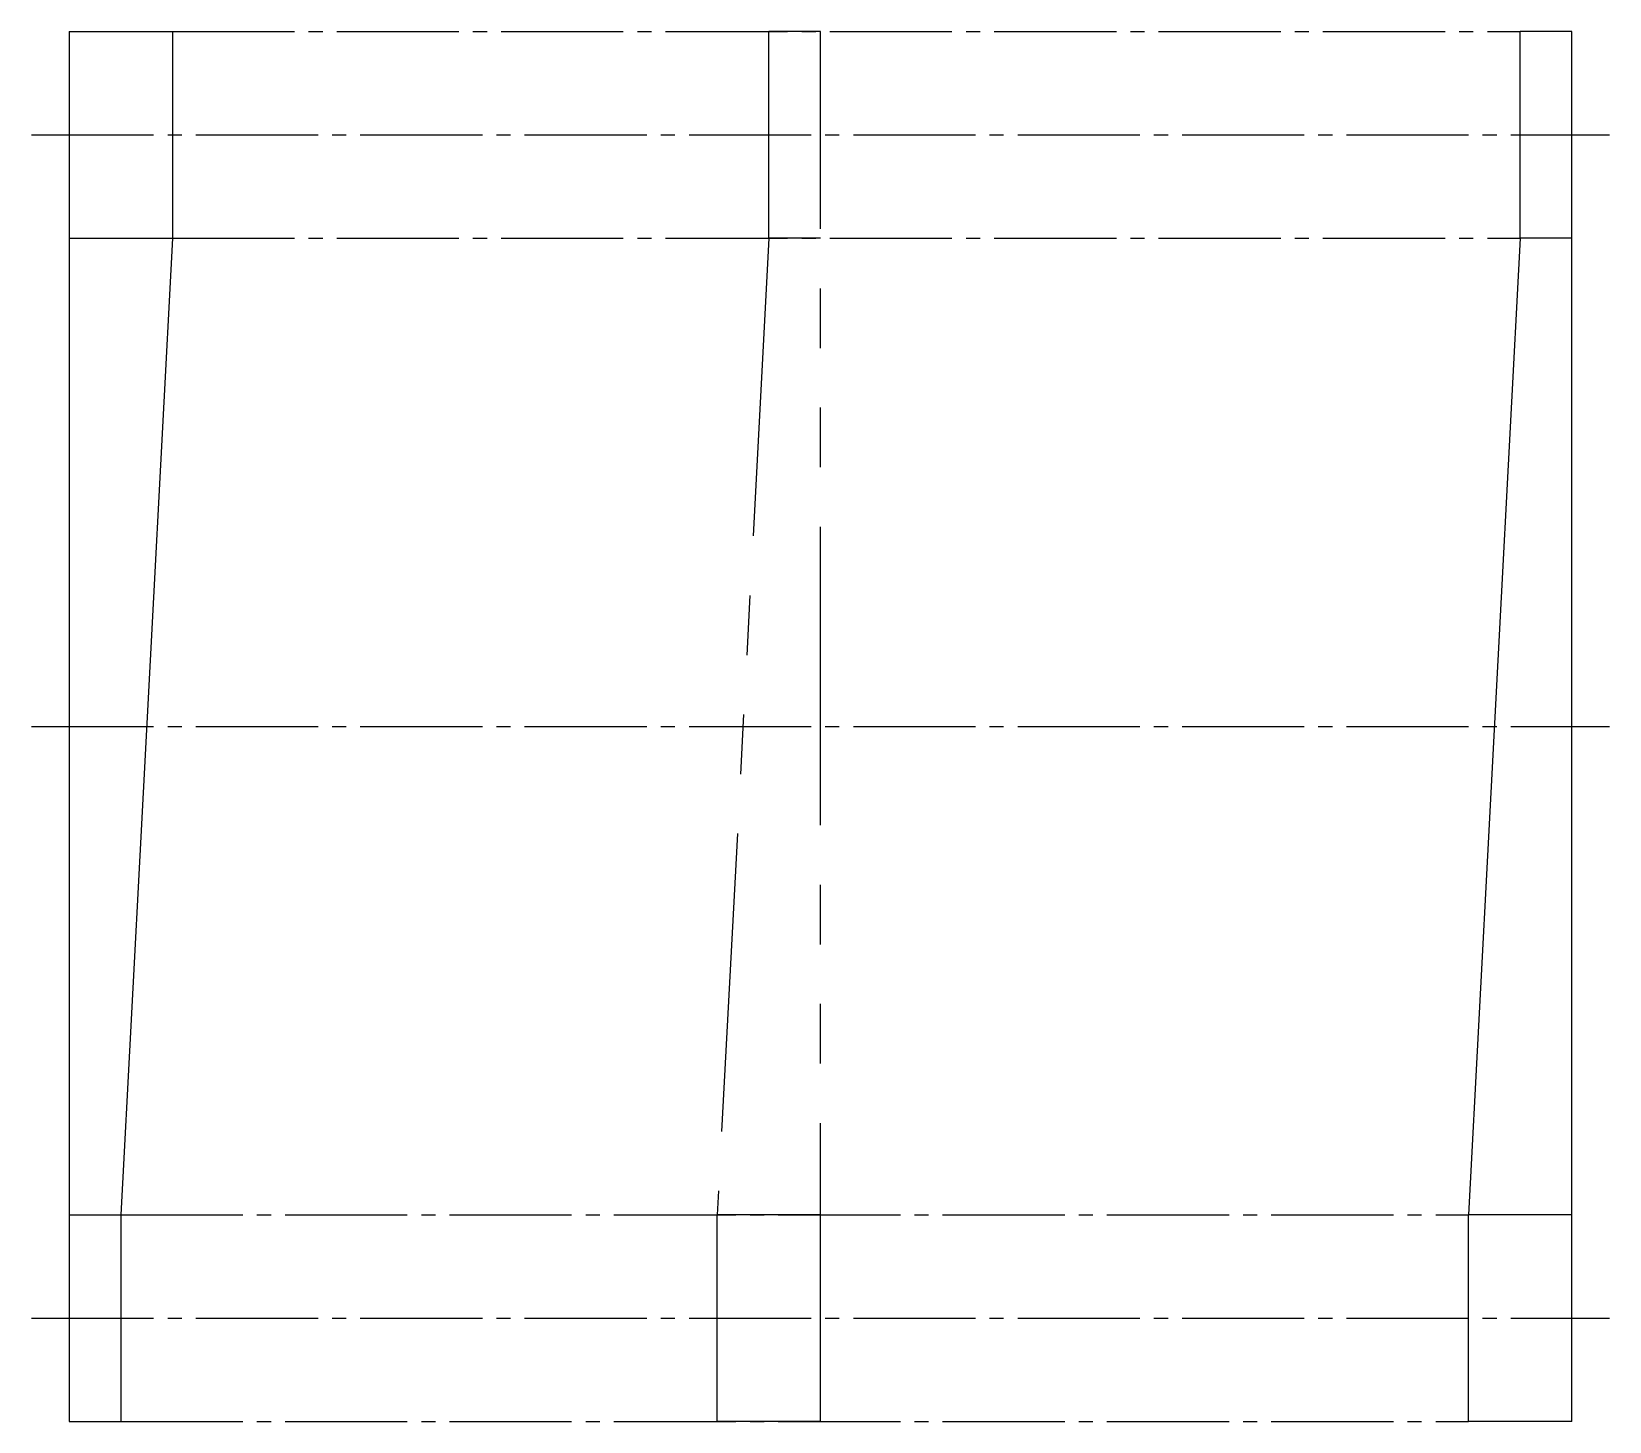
# Model space of a CAD drawing. Extents: x 10 to 169, y 10 to 142.
# Drawn here: x 127.16 to 169.16, y 104.75 to 141.75 of the extents above; entities outside this region: 2.
import ezdxf

# ---------------------------------------------------------------- set-up
doc = ezdxf.new("R2010")
doc.units = 0
doc.header["$LTSCALE"] = 0.25
doc.linetypes.add('CENTER', pattern=[17.5, 13, -1.5, 1.5, -1.5])
doc.linetypes.add('PHANTOM', pattern=[63.5, 31.75, -6.35, 6.35, -6.35, 6.35, -6.35])
doc.layers.get('0').update_dxf_attribs({"linetype": 'CONTINUOUS'})
doc.layers.add('CENTER', color=1, linetype='CENTER')

msp = doc.modelspace()

# ---------------------------------------------------------------- linework, layer by layer
for p, q in [((128.158, 141.746), (128.158, 104.746)), ((128.158, 141.746), (130.908, 141.746)), ((130.908, 141.746), (130.908, 136.246)), ((166.783, 136.246), (166.783, 141.746)), ((168.158, 141.746), (166.783, 141.746)), ((168.158, 104.746), (168.158, 141.746)), ((128.158, 136.246), (130.908, 136.246)), ((130.908, 136.246), (129.533, 110.246)), ((166.783, 136.246), (165.408, 110.246)), ((168.158, 136.246), (166.783, 136.246)), ((128.158, 132.496), (128.158, 132.496)), ((128.158, 123.246), (128.158, 123.246)), ((128.158, 110.246), (129.533, 110.246)), ((129.533, 110.246), (129.533, 104.746)), ((168.158, 110.246), (165.408, 110.246)), ((165.408, 104.746), (165.408, 110.246)), ((128.158, 104.746), (129.533, 104.746)), ((168.158, 104.746), (165.408, 104.746))]:
    msp.add_line(p, q)
at = {"color": 3, "linetype": 'CENTER'}
for p, q in [((130.908, 141.746), (166.783, 141.746)), ((130.908, 136.246), (166.783, 136.246)), ((129.533, 110.246), (165.408, 110.246)), ((129.533, 104.746), (165.408, 104.746))]:
    msp.add_line(p, q, dxfattribs=at)
at = {"color": 3, "linetype": 'PHANTOM'}
for p, q in [((146.783, 136.246), (146.783, 141.746)), ((148.158, 141.746), (146.783, 141.746)), ((148.158, 104.746), (148.158, 141.746)), ((146.783, 136.246), (145.408, 110.246)), ((148.158, 136.246), (146.783, 136.246)), ((145.408, 104.746), (145.408, 110.246)), ((148.158, 110.246), (145.408, 110.246)), ((148.158, 104.746), (145.408, 104.746))]:
    msp.add_line(p, q, dxfattribs=at)
at = {"layer": 'CENTER', "color": 1, "linetype": 'CENTER'}
for p, q in [((127.158, 138.996), (169.158, 138.996)), ((127.158, 123.246), (169.158, 123.246)), ((127.158, 107.496), (169.158, 107.496))]:
    msp.add_line(p, q, dxfattribs=at)

# ---------------------------------------------------------------- texts
for s, p in [('SWR37-40', (10, 25)), ('SWR37', (10, 10))]:
    msp.add_text(s, height=4).set_placement(p)

doc.saveas('drawing.dxf')
